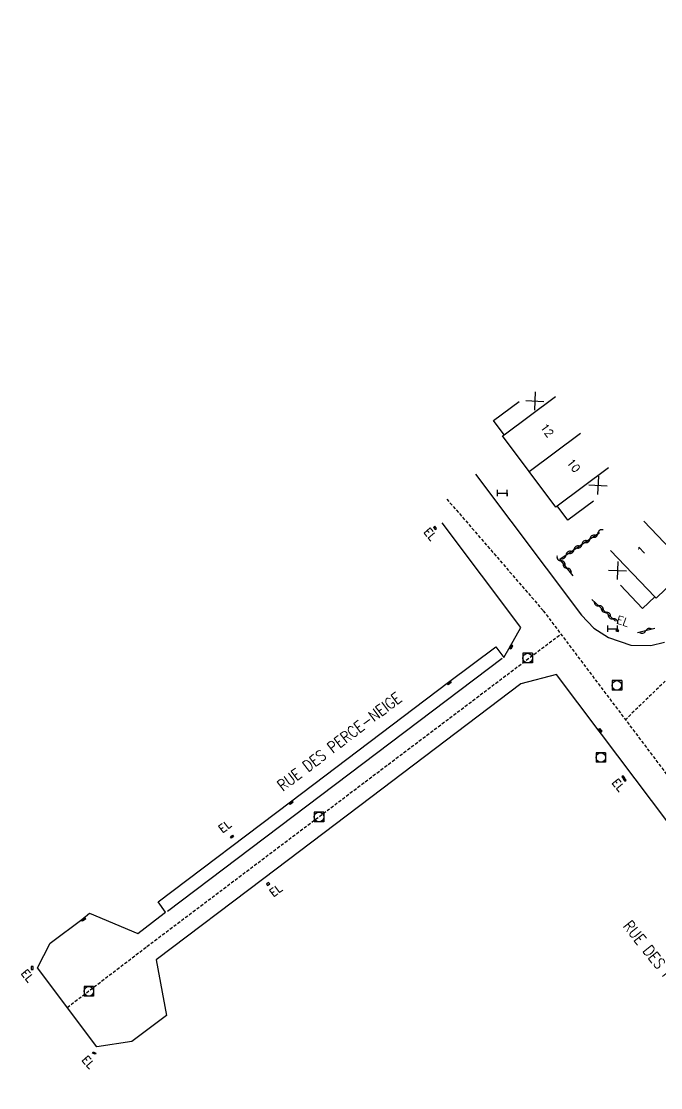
# Model space of a CAD drawing. Header units: millimetres. Extents: x 75000 to 76001, y 158000 to 159000.
# Drawn here: x 75069.3 to 75169.2, y 158272.2 to 158438.8 of the extents above; entities that cross this region are included whole.
import ezdxf
from ezdxf.enums import TextEntityAlignment as Align

# ---------------------------------------------------------------- set-up
doc = ezdxf.new("R2010")
doc.units = ezdxf.units.MM
doc.linetypes.add('DASHED', pattern=[0.75, 0.5, -0.25])
doc.layers.get('0').update_dxf_attribs({"linetype": 'CONTINUOUS'})
for name, color, linetype in [('W0001', 6, 'DASHED'), ('W0008', 7, 'CONTINUOUS'), ('W0100', 7, 'CONTINUOUS'), ('W0310', 3, 'CONTINUOUS'), ('W0400', 7, 'CONTINUOUS'), ('W0420', 7, 'CONTINUOUS'), ('W0984', 7, 'CONTINUOUS'), ('W0989', 7, 'CONTINUOUS'), ('W0991', 7, 'CONTINUOUS'), ('W1102', 7, 'CONTINUOUS'), ('W1474', 7, 'CONTINUOUS')]:
    doc.layers.add(name, color=color, linetype=linetype)
doc.styles.get("Standard").update_dxf_attribs({"font": 'romans.shx', "width": 0.85})

# ---------------------------------------------------------------- blocks, each defined once
blk = doc.blocks.new('t991o')
at = {"color": 0, "linetype": 'Continuous'}
for p, q in [((-1, 1), (1, -1)), ((-1, -1), (1, 1))]:
    blk.add_line(p, q, dxfattribs=at)
blk = doc.blocks.new('T400')
for p, q in [((-0.15, 0.3), (0.15, 0.3)), ((-0.15, -0.25), (-0.15, 0.3)), ((-0.15, 0.15), (0.15, 0.15)), ((-0.15, 0), (0.15, 0)), ((0.15, 0.3), (0.15, -0.25)), ((-0.15, -0.15), (0.15, -0.15)), ((-0.15, -0.25), (-0.15, -0.3)), ((-0.15, -0.3), (0.15, -0.3)), ((0.15, -0.3), (0.15, -0.25))]:
    blk.add_line(p, q)
blk = doc.blocks.new('T420')
for p, q in [((0.75, 0.75), (-0.75, 0.75)), ((-0.75, 0.75), (-0.75, -0.75)), ((0.75, 0.75), (0.75, -0.75)), ((0.75, -0.75), (-0.75, -0.75))]:
    blk.add_line(p, q)
blk.add_ellipse((0, 0), major_axis=(-0.53, 0.53), ratio=1, start_param=3.926991, end_param=10.210176)
blk = doc.blocks.new('t310o')
at = {"color": 0, "linetype": 'Continuous'}
for centre, start, end in [((-0.5, 0.38), 216.8699, 323.1304), ((0.5, -0.37), 36.8699, 143.1303)]:
    blk.add_arc(centre, 0.625, start, end, dxfattribs=at)
blk = doc.blocks.new('T1474')
at = {"color": 0, "linetype": 'Continuous', "flags": 128}
for points in [[(-0.75, -0.5), (-0.75, 0.5)], [(-0.75, 0), (0.75, 0)], [(0.75, 0), (0.75, -0.5), (0.75, 0.5)]]:
    blk.add_lwpolyline(points, dxfattribs=at)

msp = doc.modelspace()

# ---------------------------------------------------------------- linework, layer by layer
at = {"layer": 'W0001'}
for points in [[(75274.13, 158438.79), (75268.17, 158429.07), (75247.23, 158408.93), (75219.1, 158382.09), (75202.26, 158367.06), (75163.72, 158329.7)], [(75135.82, 158364.16), (75150.88, 158346.72), (75171.64, 158319.19), (75204.45, 158275.6), (75222.95, 158251.85), (75240.47, 158230.38), (75251.28, 158217.11)], [(75076.52, 158284.76), (75088.96, 158294.26), (75153.63, 158343.07)]]:
    msp.add_lwpolyline(points, dxfattribs=at)
at = {"layer": 'W0008'}
msp.add_line((75144.46, 158339.28), (75092.18, 158299.75), dxfattribs=at)
for points in [[(75140.32, 158368.06), (75156.88, 158346.03), (75158.76, 158343.98), (75161.08, 158342.52), (75164.58, 158341.35), (75167.67, 158341.31), (75169.8, 158341.8)], [(75188.68, 158289.38), (75159.99, 158327.42), (75159.63, 158327.91), (75152.94, 158336.75), (75147.39, 158335.28), (75123.93, 158317.56), (75107.22, 158304.9), (75090.41, 158292.2), (75092.01, 158283.49), (75086.62, 158279.45), (75081.15, 158278.58), (75071.88, 158290.94), (75073.83, 158294.8), (75078.98, 158298.64), (75080.01, 158299.45), (75087.52, 158296.32), (75091, 158298.94), (75091.87, 158299.64), (75090.7, 158301.24), (75111.38, 158316.85), (75136.07, 158335.56), (75143.47, 158341.08), (75144.72, 158339.42), (75145.7, 158341.11), (75147.39, 158344.09), (75135.09, 158360.46)]]:
    msp.add_lwpolyline(points, dxfattribs=at)
at = {"layer": 'W0100'}
for points in [[(75158.74, 158363.85), (75154.73, 158360.86), (75153.07, 158363.09), (75152.82, 158362.9), (75144.53, 158374.02), (75144.77, 158374.2), (75143.11, 158376.43), (75147.12, 158379.42)], [(75190.63, 158377.17), (75194.09, 158373.56), (75192.09, 158371.65), (75192.3, 158371.43), (75182.29, 158361.86), (75182.07, 158362.09), (75178.27, 158358.46), (75178.27, 158358.46), (75178.47, 158358.25), (75168.5, 158348.69), (75168.29, 158348.9), (75166.39, 158347.08), (75162.93, 158350.69), (75162.93, 158350.69)]]:
    msp.add_lwpolyline(points, dxfattribs=at)
for points in [[(75134, 158359.42), (75134.18, 158359.59), (75133.93, 158359.91), (75133.75, 158359.73), (75134, 158359.42)], [(75162.2, 158343.56), (75162.6, 158343.45), (75162.67, 158343.64), (75162.67, 158343.64), (75162.27, 158343.75)], [(75163.15, 158320.77), (75163.4, 158320.44), (75163.4, 158320.44), (75163.6, 158320.6), (75163.35, 158320.93)], [(75163.39, 158320.4), (75163.65, 158320.07), (75163.65, 158320.07), (75163.84, 158320.23), (75163.59, 158320.56)], [(75102, 158311.4), (75102.33, 158311.66), (75102.33, 158311.66), (75102.48, 158311.45), (75102.15, 158311.19)], [(75107.98, 158304.28), (75107.62, 158304.02), (75107.79, 158303.82), (75107.79, 158303.82), (75108.14, 158304.08)], [(75071.18, 158291.13), (75071.18, 158291.13), (75070.9, 158291.13), (75070.9, 158290.68), (75071.17, 158290.68), (75071.17, 158290.68)], [(75080.85, 158277.44), (75080.47, 158277.61), (75080.47, 158277.61), (75080.58, 158277.79), (75080.96, 158277.63)]]:
    msp.add_lwpolyline(points, close=True, dxfattribs=at)
at = {"layer": 'W0310'}
msp.add_lwpolyline([(75155.57, 158352.19), (75153.46, 158354.77), (75159.68, 158358.96)], dxfattribs=at)
for points in [[(75162.17, 158345.08, 0), (75158.47, 158348.5, 0)], [(75168.33, 158343.95, 0), (75165.62, 158343.26, 0)]]:
    msp.add_polyline3d(points, dxfattribs=at)
at = {"layer": 'W1102'}
for p, q in [((75144.77, 158374.2), (75152.79, 158380.18)), ((75148.67, 158368.46), (75156.69, 158374.44)), ((75153.07, 158363.09), (75161.08, 158369.07)), ((75173.48, 158353.47), (75166.57, 158360.69)), ((75168.29, 158348.9), (75161.38, 158356.13))]:
    msp.add_line(p, q, dxfattribs=at)

# ---------------------------------------------------------------- block references
at = {"layer": 'W0310'}
for p, rotation in [((75159.41, 158358.78), 33.98735832045327), ((75156.92, 158357.1), 33.98735832045327), ((75158.17, 158357.94), 33.98735832045327), ((75154.44, 158355.42), 33.98735832045327), ((75155.68, 158356.26), 33.98735832045327), ((75153.67, 158354.51), 129.2111210457378), ((75154.62, 158353.35), 129.2111210457378), ((75159.57, 158347.49), 137.2499079482489), ((75160.68, 158346.47), 137.2499079482489), ((75161.78, 158345.45), 137.2499079482489), ((75166.87, 158343.58), 194.2843045951542)]:
    msp.add_blockref('t310o', p, dxfattribs=dict(at, rotation=rotation))
at = {"layer": 'W0400'}
for p, rotation in [((75145.83, 158341.04), 150.3716954942148), ((75136.16, 158335.43), 306.3952495721032), ((75159.75, 158328), 36.73115484977654), ((75111.47, 158316.73), 127.1494998297768), ((75079.07, 158298.52), 127.1494998297768)]:
    msp.add_blockref('T400', p, dxfattribs=dict(at, rotation=rotation))
at = {"layer": 'W0420'}
for p in [(75148.44, 158339.32), (75162.38, 158335.05), (75159.87, 158323.79), (75115.85, 158314.5), (75079.89, 158287.27)]:
    msp.add_blockref('T420', p, dxfattribs=at)
at = {"layer": 'W0991', "rotation": 312.6156342178501}
for p in [(75149.56, 158379.49), (75159.43, 158366.31), (75162.49, 158353)]:
    msp.add_blockref('t991o', p, dxfattribs=at)
at = {"layer": 'W1474'}
for p in [(75144.48, 158365.11), (75161.71, 158343.91)]:
    msp.add_blockref('T1474', p, dxfattribs=at)

# ---------------------------------------------------------------- texts
at = {"layer": 'W0984'}
for rotation, p in [(310.2639, (75133.22, 158358.67)), (341.8684, (75163.33, 158345.1)), (310.2639, (75162.62, 158319.5)), (37.6006, (75101.14, 158313.03)), (37.6006, (75109.09, 158303.01)), (308.7341, (75070.3, 158289.71)), (311.4315, (75079.83, 158276.19))]:
    msp.add_text('EL', height=1.25, rotation=rotation, dxfattribs=at).set_placement(p, align=Align.MIDDLE)
at = {"layer": 'W0989', "width": 0.85}
for s, rotation, p in [('RUE DES PERCE-NEIGE', 37.2729, (75119.03, 158326.28)), ('RUE DES PENCEES', 308.561, (75169.78, 158290.65))]:
    msp.add_text(s, height=1.75, rotation=rotation, dxfattribs=at).set_placement(p, align=Align.MIDDLE)
at = {"layer": 'W0991'}
for s, rotation, p in [('12', 307, (75151.48, 158374.91)), ('10', 307, (75155.63, 158369.41)), ('1', 44, (75166.2, 158356.14))]:
    msp.add_text(s, height=1.25, rotation=rotation, dxfattribs=at).set_placement(p, align=Align.MIDDLE)

doc.saveas('drawing.dxf')
